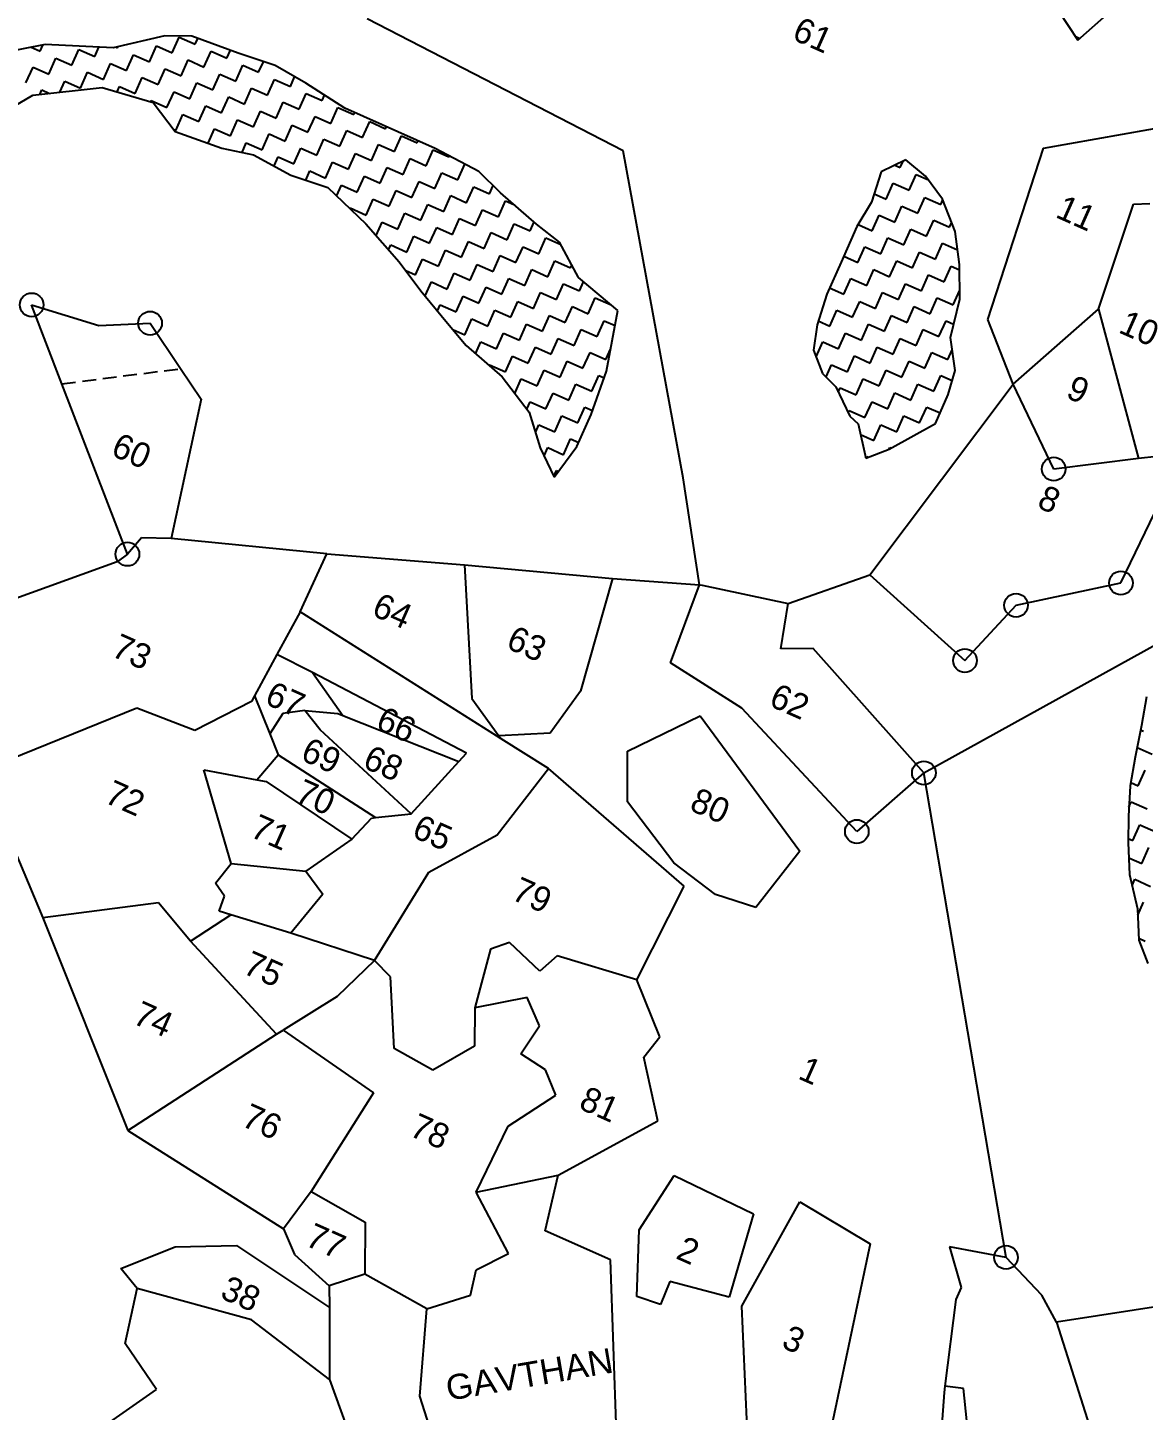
# Model space of a CAD drawing. Header units: metres. Extents: x 279553 to 281500, y 2029848 to 2031565.
# Drawn here: x 280305 to 280711, y 2030490 to 2030993 of the extents above; entities that cross this region are included whole.
import ezdxf
from ezdxf.enums import TextEntityAlignment as Align

# ---------------------------------------------------------------- set-up
doc = ezdxf.new("R2010")
doc.units = ezdxf.units.M
doc.header["$MEASUREMENT"] = 0
doc.linetypes.add('DASHED', pattern=[0.75, 0.5, -0.25])
for name, color, linetype in [('POLY_HATCH', 12, 'Continuous'), ('POLY_PARCEL', 6, 'Continuous'), ('POLY_SUBPARCEL', 6, 'DASHED'), ('TEXT_MAPIN', 7, 'Continuous'), ('TEXT_PARCEL', 7, 'Continuous')]:
    doc.layers.add(name, color=color, linetype=linetype)
doc.styles.get("Standard").update_dxf_attribs({"font": 'arial.ttf'})
doc.styles.add('TEXT_MAP', font='', dxfattribs={"height": 2.5})
doc.styles.get('TEXT_MAP').set_extended_font_data('Kruti Dev 050')

msp = doc.modelspace()

# ---------------------------------------------------------------- linework, layer by layer
for centre in [(280306.58, 2030892.42), (280349.7, 2030885.74), (280678.61, 2030832.67), (280341.45, 2030801.68), (280703.07, 2030791.17), (280664.89, 2030783.05), (280646.29, 2030762.92), (280631.34, 2030722.03), (280606.94, 2030700.68), (280661.24, 2030545.65)]:
    msp.add_circle(centre, 4.3)
at = {"layer": 'POLY_HATCH'}
for p, q in [((280670.66, 2031014.4), (280687.36, 2030988.73)), ((280687.36, 2030988.73), (280698.96, 2030999.02)), ((280311.52, 2030987.2), (280296.14, 2030984.21)), ((280336.29, 2030986.03), (280311.52, 2030987.2)), ((280355.06, 2030990.33), (280336.29, 2030986.03)), ((280364.84, 2030990.19), (280355.06, 2030990.33)), ((280381.79, 2030984.07), (280364.84, 2030990.19)), ((280395.22, 2030979.51), (280381.79, 2030984.07)), ((280406.43, 2030973.12), (280395.22, 2030979.51)), ((280307.06, 2030968.74), (280332.22, 2030971.6)), ((280332.22, 2030971.6), (280350.86, 2030966.13)), ((280420.64, 2030964), (280406.43, 2030973.12)), ((280297.54, 2030963.14), (280307.06, 2030968.74)), ((280350.86, 2030966.13), (280358.82, 2030955.57)), ((280453.5, 2030949.4), (280420.64, 2030964)), ((280358.82, 2030955.57), (280375.77, 2030949.45)), ((280375.77, 2030949.45), (280387.37, 2030947.1)), ((280387.37, 2030947.1), (280400.93, 2030939.67)), ((280469.4, 2030940.93), (280453.5, 2030949.4)), ((280477.23, 2030933.24), (280469.4, 2030940.93)), ((280615.81, 2030940.85), (280612.3, 2030929.78)), ((280624.81, 2030945.28), (280615.81, 2030940.85)), ((280631.98, 2030939.29), (280624.81, 2030945.28)), ((280400.93, 2030939.67), (280414.36, 2030935.11)), ((280638.11, 2030930.95), (280631.98, 2030939.29)), ((280414.36, 2030935.11), (280428.18, 2030921.94)), ((280490.4, 2030921.77), (280477.23, 2030933.24)), ((280642.68, 2030919.09), (280638.11, 2030930.95)), ((280612.3, 2030929.78), (280606.96, 2030920.92)), ((280428.18, 2030921.94), (280440.31, 2030908.13)), ((280498.75, 2030915.25), (280490.4, 2030921.77)), ((280606.96, 2030920.92), (280601.22, 2030908.02)), ((280644.37, 2030907.1), (280642.68, 2030919.09)), ((280505.66, 2030902.35), (280498.75, 2030915.25)), ((280440.31, 2030908.13), (280448.27, 2030897.57)), ((280601.22, 2030908.02), (280596.01, 2030896.29)), ((280644.38, 2030894.46), (280644.37, 2030907.1)), ((280520, 2030890.36), (280505.66, 2030902.35)), ((280448.27, 2030897.57), (280457.4, 2030886.5)), ((280596.01, 2030896.29), (280592.5, 2030885.21)), ((280640.99, 2030880.52), (280644.38, 2030894.46)), ((280457.4, 2030886.5), (280464.7, 2030877.63)), ((280515.84, 2030868.34), (280520, 2030890.36)), ((280592.5, 2030885.21), (280591.2, 2030875.96)), ((280642.69, 2030868.53), (280640.99, 2030880.52)), ((280464.7, 2030877.63), (280477.87, 2030866.17)), ((280591.2, 2030875.96), (280594.46, 2030867.49)), ((280477.87, 2030866.17), (280487.65, 2030853.39)), ((280510.24, 2030852.57), (280515.84, 2030868.34)), ((280594.46, 2030867.49), (280599.28, 2030862.54)), ((280640.22, 2030859.8), (280642.69, 2030868.53)), ((280599.28, 2030862.54), (280604.37, 2030851.85)), ((280635.53, 2030849.24), (280640.22, 2030859.8)), ((280487.65, 2030853.39), (280491.7, 2030840.36)), ((280505.03, 2030840.84), (280510.24, 2030852.57)), ((280604.37, 2030851.85), (280607.37, 2030849.11)), ((280607.37, 2030849.11), (280610.24, 2030836.6)), ((280618.71, 2030839.86), (280635.53, 2030849.24)), ((280491.7, 2030840.36), (280496.78, 2030829.68)), ((280496.78, 2030829.68), (280505.03, 2030840.84)), ((280610.24, 2030836.6), (280618.71, 2030839.86)), ((280712.44, 2030749.73), (280710.61, 2030739.3)), ((280710.61, 2030739.3), (280708.27, 2030727.7)), ((280708.27, 2030727.7), (280706.45, 2030717.28)), ((280706.45, 2030717.28), (280705.8, 2030706.33)), ((280705.8, 2030706.33), (280705.67, 2030696.56)), ((280705.67, 2030696.56), (280706.2, 2030685.09)), ((280706.2, 2030685.09), (280709.07, 2030672.58)), ((280709.07, 2030672.58), (280709.6, 2030661.11)), ((280709.6, 2030661.11), (280712.86, 2030652.64))]:
    msp.add_line(p, q, dxfattribs=at)
at = {"layer": 'POLY_HATCH', "linetype": 'Continuous'}
for p, q in [((280306.42, 2030986.21), (280309.65, 2030984.78)), ((280309.65, 2030984.78), (280310.65, 2030987.03)), ((280329.54, 2030982.85), (280331.06, 2030986.28)), ((280337.39, 2030986.28), (280337.88, 2030986.06)), ((280337.88, 2030986.06), (280338.04, 2030986.43)), ((280349.43, 2030980.93), (280351.99, 2030986.7)), ((280351.99, 2030986.7), (280357.76, 2030984.14)), ((280357.76, 2030984.14), (280360.33, 2030989.91)), ((280360.33, 2030989.91), (280366.1, 2030987.35)), ((280366.1, 2030987.35), (280367.02, 2030989.41)), ((280686.37, 2030990.25), (280688.17, 2030989.45)), ((280312.86, 2030976.44), (280315.42, 2030982.21)), ((280315.42, 2030982.21), (280321.2, 2030979.64)), ((280321.2, 2030979.64), (280323.76, 2030985.42)), ((280323.76, 2030985.42), (280329.54, 2030982.85)), ((280341.09, 2030977.72), (280343.65, 2030983.5)), ((280343.65, 2030983.5), (280349.43, 2030980.93)), ((280360.97, 2030975.8), (280363.54, 2030981.57)), ((280363.54, 2030981.57), (280369.31, 2030979.01)), ((280369.31, 2030979.01), (280371.88, 2030984.78)), ((280371.88, 2030984.78), (280377.65, 2030982.22)), ((280377.65, 2030982.22), (280378.93, 2030985.1)), ((280304.52, 2030973.23), (280307.08, 2030979)), ((280307.08, 2030979), (280312.86, 2030976.44)), ((280324.41, 2030971.3), (280326.97, 2030977.08)), ((280326.97, 2030977.08), (280332.75, 2030974.51)), ((280332.75, 2030974.51), (280335.31, 2030980.29)), ((280335.31, 2030980.29), (280341.09, 2030977.72)), ((280352.63, 2030972.59), (280355.2, 2030978.36)), ((280355.2, 2030978.36), (280360.97, 2030975.8)), ((280372.52, 2030970.67), (280375.09, 2030976.44)), ((280375.09, 2030976.44), (280380.86, 2030973.88)), ((280380.86, 2030973.88), (280383.43, 2030979.65)), ((280383.43, 2030979.65), (280389.2, 2030977.09)), ((280389.2, 2030977.09), (280390.93, 2030980.96)), ((280316.85, 2030969.85), (280318.63, 2030973.87)), ((280318.63, 2030973.87), (280324.41, 2030971.3)), ((280337.66, 2030970.01), (280338.52, 2030971.95)), ((280338.52, 2030971.95), (280344.29, 2030969.38)), ((280344.29, 2030969.38), (280346.86, 2030975.16)), ((280346.86, 2030975.16), (280352.63, 2030972.59)), ((280364.18, 2030967.46), (280366.75, 2030973.23)), ((280366.75, 2030973.23), (280372.52, 2030970.67)), ((280384.07, 2030965.54), (280386.64, 2030971.31)), ((280386.64, 2030971.31), (280392.41, 2030968.75)), ((280392.41, 2030968.75), (280394.98, 2030974.52)), ((280394.98, 2030974.52), (280400.75, 2030971.95)), ((280400.75, 2030971.95), (280402.31, 2030975.46)), ((280309.56, 2030969.02), (280310.29, 2030970.66)), ((280310.29, 2030970.66), (280313.07, 2030969.42)), ((280349.89, 2030966.41), (280350.07, 2030966.82)), ((280350.07, 2030966.82), (280355.84, 2030964.25)), ((280355.84, 2030964.25), (280358.41, 2030970.02)), ((280358.41, 2030970.02), (280364.18, 2030967.46)), ((280375.73, 2030962.33), (280378.3, 2030968.1)), ((280378.3, 2030968.1), (280384.07, 2030965.54)), ((280395.62, 2030960.41), (280398.19, 2030966.18)), ((280398.19, 2030966.18), (280403.96, 2030963.61)), ((280403.96, 2030963.61), (280406.53, 2030969.39)), ((280406.53, 2030969.39), (280412.3, 2030966.82)), ((280412.3, 2030966.82), (280413.17, 2030968.79)), ((280359.05, 2030955.91), (280361.62, 2030961.69)), ((280361.62, 2030961.69), (280367.39, 2030959.12)), ((280367.39, 2030959.12), (280369.96, 2030964.89)), ((280369.96, 2030964.89), (280375.73, 2030962.33)), ((280387.28, 2030957.2), (280389.85, 2030962.97)), ((280389.85, 2030962.97), (280395.62, 2030960.41)), ((280407.17, 2030955.27), (280409.73, 2030961.05)), ((280409.73, 2030961.05), (280415.51, 2030958.48)), ((280415.51, 2030958.48), (280418.07, 2030964.26)), ((280418.07, 2030964.26), (280423.85, 2030961.69)), ((280423.85, 2030961.69), (280424.17, 2030962.43)), ((280358.32, 2030956.24), (280359.05, 2030955.91)), ((280370.8, 2030951.24), (280373.17, 2030956.55)), ((280373.17, 2030956.55), (280378.94, 2030953.99)), ((280378.94, 2030953.99), (280381.51, 2030959.76)), ((280381.51, 2030959.76), (280387.28, 2030957.2)), ((280398.83, 2030952.07), (280401.39, 2030957.84)), ((280401.39, 2030957.84), (280407.17, 2030955.27)), ((280418.72, 2030950.14), (280421.28, 2030955.92)), ((280421.28, 2030955.92), (280427.06, 2030953.35)), ((280427.06, 2030953.35), (280429.62, 2030959.13)), ((280429.62, 2030959.13), (280435.4, 2030956.56)), ((280435.4, 2030956.56), (280435.72, 2030957.3)), ((280383.17, 2030947.95), (280384.71, 2030951.42)), ((280384.71, 2030951.42), (280390.49, 2030948.86)), ((280390.49, 2030948.86), (280393.05, 2030954.63)), ((280393.05, 2030954.63), (280398.83, 2030952.07)), ((280410.38, 2030946.93), (280412.94, 2030952.71)), ((280412.94, 2030952.71), (280418.72, 2030950.14)), ((280438.61, 2030948.22), (280441.17, 2030954)), ((280441.17, 2030954), (280446.95, 2030951.43)), ((280446.95, 2030951.43), (280447.27, 2030952.16)), ((280394.81, 2030943.02), (280396.26, 2030946.29)), ((280396.26, 2030946.29), (280402.04, 2030943.73)), ((280402.04, 2030943.73), (280404.6, 2030949.5)), ((280404.6, 2030949.5), (280410.38, 2030946.93)), ((280421.93, 2030941.8), (280424.49, 2030947.58)), ((280424.49, 2030947.58), (280430.27, 2030945.01)), ((280430.27, 2030945.01), (280432.83, 2030950.79)), ((280432.83, 2030950.79), (280438.61, 2030948.22)), ((280450.15, 2030943.09), (280452.72, 2030948.86)), ((280452.72, 2030948.86), (280458.49, 2030946.3)), ((280458.49, 2030946.3), (280458.65, 2030946.65)), ((280406.33, 2030937.83), (280407.81, 2030941.16)), ((280407.81, 2030941.16), (280413.59, 2030938.59)), ((280413.59, 2030938.59), (280416.15, 2030944.37)), ((280416.15, 2030944.37), (280421.93, 2030941.8)), ((280433.47, 2030936.67), (280436.04, 2030942.45)), ((280436.04, 2030942.45), (280441.81, 2030939.88)), ((280441.81, 2030939.88), (280444.38, 2030945.66)), ((280444.38, 2030945.66), (280450.15, 2030943.09)), ((280461.7, 2030937.96), (280464.24, 2030943.67)), ((280620.82, 2030943.32), (280622.73, 2030942.47)), ((280622.73, 2030942.47), (280623.75, 2030944.76)), ((280417.59, 2030932.04), (280419.36, 2030936.03)), ((280419.36, 2030936.03), (280425.13, 2030933.46)), ((280425.13, 2030933.46), (280427.7, 2030939.24)), ((280427.7, 2030939.24), (280433.47, 2030936.67)), ((280445.02, 2030931.54), (280447.59, 2030937.32)), ((280447.59, 2030937.32), (280453.36, 2030934.75)), ((280453.36, 2030934.75), (280455.93, 2030940.52)), ((280455.93, 2030940.52), (280461.7, 2030937.96)), ((280473.25, 2030932.83), (280474.59, 2030935.83)), ((280617.6, 2030930.92), (280620.17, 2030936.69)), ((280620.17, 2030936.69), (280625.94, 2030934.13)), ((280625.94, 2030934.13), (280628.51, 2030939.9)), ((280628.51, 2030939.9), (280632.99, 2030937.91)), ((280428.34, 2030925.12), (280430.91, 2030930.9)), ((280430.91, 2030930.9), (280436.68, 2030928.33)), ((280436.68, 2030928.33), (280439.25, 2030934.11)), ((280439.25, 2030934.11), (280445.02, 2030931.54)), ((280456.57, 2030926.41), (280459.14, 2030932.18)), ((280459.14, 2030932.18), (280464.91, 2030929.62)), ((280464.91, 2030929.62), (280467.48, 2030935.39)), ((280467.48, 2030935.39), (280473.25, 2030932.83)), ((280613.27, 2030932.84), (280617.6, 2030930.92)), ((280629.15, 2030925.79), (280631.72, 2030931.56)), ((280631.72, 2030931.56), (280637.49, 2030929)), ((280422.44, 2030927.41), (280422.57, 2030927.69)), ((280422.57, 2030927.69), (280428.34, 2030925.12)), ((280439.89, 2030919.99), (280442.46, 2030925.77)), ((280442.46, 2030925.77), (280448.23, 2030923.2)), ((280448.23, 2030923.2), (280450.8, 2030928.98)), ((280450.8, 2030928.98), (280456.57, 2030926.41)), ((280468.12, 2030921.28), (280470.69, 2030927.05)), ((280470.69, 2030927.05), (280476.46, 2030924.49)), ((280476.46, 2030924.49), (280479.03, 2030930.26)), ((280479.03, 2030930.26), (280482.33, 2030928.79)), ((280620.81, 2030922.58), (280623.38, 2030928.35)), ((280623.38, 2030928.35), (280629.15, 2030925.79)), ((280637.49, 2030929), (280638.22, 2030930.65)), ((280431.94, 2030917.66), (280434.12, 2030922.56)), ((280434.12, 2030922.56), (280439.89, 2030919.99)), ((280451.44, 2030914.86), (280454.01, 2030920.64)), ((280454.01, 2030920.64), (280459.78, 2030918.07)), ((280459.78, 2030918.07), (280462.35, 2030923.84)), ((280462.35, 2030923.84), (280468.12, 2030921.28)), ((280479.67, 2030916.15), (280482.23, 2030921.92)), ((280482.23, 2030921.92), (280488.01, 2030919.36)), ((280488.01, 2030919.36), (280489.45, 2030922.6)), ((280607.39, 2030921.63), (280612.47, 2030919.37)), ((280612.47, 2030919.37), (280615.04, 2030925.14)), ((280615.04, 2030925.14), (280620.81, 2030922.58)), ((280632.36, 2030917.45), (280634.93, 2030923.22)), ((280634.93, 2030923.22), (280640.7, 2030920.66)), ((280640.7, 2030920.66), (280641.43, 2030922.31)), ((280443.1, 2030911.65), (280445.67, 2030917.43)), ((280445.67, 2030917.43), (280451.44, 2030914.86)), ((280471.33, 2030912.94), (280473.89, 2030918.71)), ((280473.89, 2030918.71), (280479.67, 2030916.15)), ((280491.22, 2030911.02), (280493.78, 2030916.79)), ((280493.78, 2030916.79), (280499.21, 2030914.38)), ((280615.68, 2030911.03), (280618.25, 2030916.8)), ((280618.25, 2030916.8), (280624.02, 2030914.24)), ((280624.02, 2030914.24), (280626.59, 2030920.01)), ((280626.59, 2030920.01), (280632.36, 2030917.45)), ((280436.53, 2030912.43), (280437.33, 2030914.22)), ((280437.33, 2030914.22), (280443.1, 2030911.65)), ((280454.65, 2030906.52), (280457.21, 2030912.3)), ((280457.21, 2030912.3), (280462.99, 2030909.73)), ((280462.99, 2030909.73), (280465.55, 2030915.5)), ((280465.55, 2030915.5), (280471.33, 2030912.94)), ((280482.88, 2030907.81), (280485.44, 2030913.58)), ((280485.44, 2030913.58), (280491.22, 2030911.02)), ((280607.34, 2030907.82), (280609.91, 2030913.6)), ((280609.91, 2030913.6), (280615.68, 2030911.03)), ((280627.23, 2030905.9), (280629.79, 2030911.67)), ((280629.79, 2030911.67), (280635.57, 2030909.11)), ((280635.57, 2030909.11), (280638.13, 2030914.88)), ((280638.13, 2030914.88), (280643.62, 2030912.45)), ((280446.31, 2030903.31), (280448.87, 2030909.09)), ((280448.87, 2030909.09), (280454.65, 2030906.52)), ((280466.2, 2030901.39), (280468.76, 2030907.16)), ((280468.76, 2030907.16), (280474.54, 2030904.6)), ((280474.54, 2030904.6), (280477.1, 2030910.37)), ((280477.1, 2030910.37), (280482.88, 2030907.81)), ((280494.43, 2030902.68), (280496.99, 2030908.45)), ((280496.99, 2030908.45), (280502.77, 2030905.89)), ((280502.77, 2030905.89), (280503.22, 2030906.9)), ((280602.16, 2030910.12), (280607.34, 2030907.82)), ((280618.89, 2030902.69), (280621.45, 2030908.46)), ((280621.45, 2030908.46), (280627.23, 2030905.9)), ((280638.78, 2030900.77), (280641.34, 2030906.54)), ((280641.34, 2030906.54), (280644.37, 2030905.19)), ((280442.75, 2030904.89), (280446.31, 2030903.31)), ((280449.83, 2030895.68), (280452.08, 2030900.75)), ((280452.08, 2030900.75), (280457.86, 2030898.18)), ((280457.86, 2030898.18), (280460.42, 2030903.96)), ((280460.42, 2030903.96), (280466.2, 2030901.39)), ((280477.75, 2030896.26), (280480.31, 2030902.03)), ((280480.31, 2030902.03), (280486.09, 2030899.47)), ((280486.09, 2030899.47), (280488.65, 2030905.24)), ((280488.65, 2030905.24), (280494.43, 2030902.68)), ((280505.97, 2030897.55), (280507.45, 2030900.86)), ((280602.21, 2030896.27), (280604.77, 2030902.05)), ((280604.77, 2030902.05), (280610.55, 2030899.48)), ((280610.55, 2030899.48), (280613.11, 2030905.26)), ((280613.11, 2030905.26), (280618.89, 2030902.69)), ((280630.44, 2030897.56), (280633, 2030903.33)), ((280633, 2030903.33), (280638.78, 2030900.77)), ((280461.07, 2030889.84), (280463.63, 2030895.62)), ((280463.63, 2030895.62), (280469.41, 2030893.05)), ((280469.41, 2030893.05), (280471.97, 2030898.82)), ((280471.97, 2030898.82), (280477.75, 2030896.26)), ((280489.3, 2030891.13), (280491.86, 2030896.9)), ((280491.86, 2030896.9), (280497.63, 2030894.34)), ((280497.63, 2030894.34), (280500.2, 2030900.11)), ((280500.2, 2030900.11), (280505.97, 2030897.55)), ((280597.03, 2030898.57), (280602.21, 2030896.27)), ((280613.76, 2030891.14), (280616.32, 2030896.92)), ((280616.32, 2030896.92), (280622.1, 2030894.35)), ((280622.1, 2030894.35), (280624.66, 2030900.12)), ((280624.66, 2030900.12), (280630.44, 2030897.56)), ((280641.99, 2030892.43), (280644.38, 2030897.81)), ((280454.32, 2030890.22), (280455.29, 2030892.41)), ((280455.29, 2030892.41), (280461.07, 2030889.84)), ((280472.62, 2030884.71), (280475.18, 2030890.48)), ((280475.18, 2030890.48), (280480.96, 2030887.92)), ((280480.96, 2030887.92), (280483.52, 2030893.69)), ((280483.52, 2030893.69), (280489.3, 2030891.13)), ((280500.84, 2030886), (280503.41, 2030891.77)), ((280503.41, 2030891.77), (280509.18, 2030889.21)), ((280509.18, 2030889.21), (280511.75, 2030894.98)), ((280511.75, 2030894.98), (280517.52, 2030892.41)), ((280517.52, 2030892.41), (280517.53, 2030892.43)), ((280597.08, 2030884.72), (280599.64, 2030890.5)), ((280599.64, 2030890.5), (280605.42, 2030887.93)), ((280605.42, 2030887.93), (280607.98, 2030893.71)), ((280607.98, 2030893.71), (280613.76, 2030891.14)), ((280625.31, 2030886.01), (280627.87, 2030891.78)), ((280627.87, 2030891.78), (280633.65, 2030889.22)), ((280633.65, 2030889.22), (280636.21, 2030894.99)), ((280636.21, 2030894.99), (280641.99, 2030892.43)), ((280464.28, 2030881.5), (280466.84, 2030887.28)), ((280466.84, 2030887.28), (280472.62, 2030884.71)), ((280484.16, 2030879.58), (280486.73, 2030885.35)), ((280486.73, 2030885.35), (280492.5, 2030882.79)), ((280492.5, 2030882.79), (280495.07, 2030888.56)), ((280495.07, 2030888.56), (280500.84, 2030886)), ((280512.39, 2030880.87), (280514.96, 2030886.64)), ((280514.96, 2030886.64), (280518.96, 2030884.86)), ((280592.93, 2030886.57), (280597.08, 2030884.72)), ((280608.63, 2030879.59), (280611.19, 2030885.37)), ((280611.19, 2030885.37), (280616.97, 2030882.8)), ((280616.97, 2030882.8), (280619.53, 2030888.58)), ((280619.53, 2030888.58), (280625.31, 2030886.01)), ((280636.85, 2030880.88), (280639.42, 2030886.65)), ((280639.42, 2030886.65), (280642.19, 2030885.42)), ((280459.91, 2030883.44), (280464.28, 2030881.5)), ((280475.82, 2030876.37), (280478.39, 2030882.14)), ((280478.39, 2030882.14), (280484.16, 2030879.58)), ((280504.05, 2030877.66), (280506.62, 2030883.43)), ((280506.62, 2030883.43), (280512.39, 2030880.87)), ((280600.29, 2030876.38), (280602.85, 2030882.16)), ((280602.85, 2030882.16), (280608.63, 2030879.59)), ((280628.52, 2030877.67), (280631.08, 2030883.44)), ((280631.08, 2030883.44), (280636.85, 2030880.88)), ((280468.14, 2030874.64), (280470.05, 2030878.94)), ((280470.05, 2030878.94), (280475.82, 2030876.37)), ((280487.37, 2030871.24), (280489.94, 2030877.01)), ((280489.94, 2030877.01), (280495.71, 2030874.45)), ((280495.71, 2030874.45), (280498.28, 2030880.22)), ((280498.28, 2030880.22), (280504.05, 2030877.66)), ((280515.6, 2030872.53), (280517.39, 2030876.56)), ((280592.12, 2030873.56), (280594.51, 2030878.95)), ((280594.51, 2030878.95), (280600.29, 2030876.38)), ((280611.84, 2030871.25), (280614.4, 2030877.03)), ((280614.4, 2030877.03), (280620.18, 2030874.46)), ((280620.18, 2030874.46), (280622.74, 2030880.24)), ((280622.74, 2030880.24), (280628.52, 2030877.67)), ((280640.06, 2030872.54), (280641.63, 2030876.05)), ((280473.13, 2030870.3), (280473.26, 2030870.6)), ((280473.26, 2030870.6), (280479.03, 2030868.03)), ((280479.03, 2030868.03), (280481.6, 2030873.8)), ((280481.6, 2030873.8), (280487.37, 2030871.24)), ((280498.92, 2030866.11), (280501.49, 2030871.88)), ((280501.49, 2030871.88), (280507.26, 2030869.32)), ((280507.26, 2030869.32), (280509.83, 2030875.09)), ((280509.83, 2030875.09), (280515.6, 2030872.53)), ((280595.75, 2030866.17), (280597.72, 2030870.61)), ((280597.72, 2030870.61), (280603.5, 2030868.04)), ((280603.5, 2030868.04), (280606.06, 2030873.82)), ((280606.06, 2030873.82), (280611.84, 2030871.25)), ((280623.38, 2030866.12), (280625.95, 2030871.9)), ((280625.95, 2030871.9), (280631.72, 2030869.33)), ((280631.72, 2030869.33), (280634.29, 2030875.1)), ((280634.29, 2030875.1), (280640.06, 2030872.54)), ((280482.46, 2030860.18), (280484.81, 2030865.46)), ((280484.81, 2030865.46), (280490.58, 2030862.9)), ((280490.58, 2030862.9), (280493.15, 2030868.67)), ((280493.15, 2030868.67), (280498.92, 2030866.11)), ((280510.47, 2030860.98), (280513.04, 2030866.75)), ((280513.04, 2030866.75), (280514.97, 2030865.89)), ((280606.7, 2030859.7), (280609.27, 2030865.48)), ((280609.27, 2030865.48), (280615.04, 2030862.91)), ((280615.04, 2030862.91), (280617.61, 2030868.69)), ((280617.61, 2030868.69), (280623.38, 2030866.12)), ((280634.93, 2030860.99), (280637.5, 2030866.76)), ((280637.5, 2030866.76), (280641.67, 2030864.91)), ((280493.79, 2030854.56), (280496.36, 2030860.33)), ((280496.36, 2030860.33), (280502.13, 2030857.77)), ((280502.13, 2030857.77), (280504.7, 2030863.54)), ((280504.7, 2030863.54), (280510.47, 2030860.98)), ((280600.2, 2030860.62), (280600.93, 2030862.27)), ((280600.93, 2030862.27), (280606.7, 2030859.7)), ((280618.25, 2030854.57), (280620.82, 2030860.35)), ((280620.82, 2030860.35), (280626.59, 2030857.78)), ((280626.59, 2030857.78), (280629.16, 2030863.56)), ((280629.16, 2030863.56), (280634.93, 2030860.99)), ((280486.83, 2030854.46), (280488.02, 2030857.12)), ((280488.02, 2030857.12), (280493.79, 2030854.56)), ((280505.34, 2030849.43), (280507.9, 2030855.2)), ((280507.9, 2030855.2), (280510.73, 2030853.95)), ((280609.91, 2030851.36), (280612.48, 2030857.14)), ((280612.48, 2030857.14), (280618.25, 2030854.57)), ((280629.8, 2030849.44), (280632.37, 2030855.22)), ((280632.37, 2030855.22), (280637.22, 2030853.06)), ((280497, 2030846.22), (280499.56, 2030851.99)), ((280499.56, 2030851.99), (280505.34, 2030849.43)), ((280603.77, 2030853.11), (280604.14, 2030853.93)), ((280604.14, 2030853.93), (280609.91, 2030851.36)), ((280621.46, 2030846.23), (280624.03, 2030852.01)), ((280624.03, 2030852.01), (280629.8, 2030849.44)), ((280489.96, 2030845.95), (280491.22, 2030848.78)), ((280491.22, 2030848.78), (280497, 2030846.22)), ((280608.27, 2030845.18), (280613.12, 2030843.02)), ((280613.12, 2030843.02), (280615.69, 2030848.8)), ((280615.69, 2030848.8), (280621.46, 2030846.23)), ((280493.09, 2030837.43), (280494.43, 2030840.44)), ((280494.43, 2030840.44), (280500.21, 2030837.88)), ((280500.21, 2030837.88), (280502.77, 2030843.65)), ((280502.77, 2030843.65), (280505.7, 2030842.35)), ((280618.61, 2030839.82), (280618.9, 2030840.46)), ((280618.9, 2030840.46), (280619.39, 2030840.24)), ((280610.27, 2030836.62), (280610.56, 2030837.25)), ((280610.56, 2030837.25), (280611.19, 2030836.97)), ((280496.67, 2030829.92), (280497.64, 2030832.11)), ((280497.64, 2030832.11), (280498.35, 2030831.79)), ((280710.28, 2030737.63), (280711.29, 2030737.18)), ((280708.99, 2030731.28), (280714.5, 2030728.84)), ((280709.37, 2030717.29), (280711.93, 2030723.06)), ((280706.66, 2030718.49), (280709.37, 2030717.29)), ((280706, 2030709.71), (280706.8, 2030711.52)), ((280706.8, 2030711.52), (280712.58, 2030708.95)), ((280707.45, 2030697.4), (280710.01, 2030703.18)), ((280710.01, 2030703.18), (280715.79, 2030700.61)), ((280705.69, 2030698.18), (280707.45, 2030697.4)), ((280710.66, 2030689.06), (280713.22, 2030694.84)), ((280705.92, 2030691.16), (280710.66, 2030689.06)), ((280707.12, 2030681.09), (280708.09, 2030683.29)), ((280708.09, 2030683.29), (280713.86, 2030680.72)), ((280709.18, 2030670.18), (280711.3, 2030674.95)), ((280709.56, 2030661.89), (280711.94, 2030660.83))]:
    msp.add_line(p, q, dxfattribs=at)
at = {"layer": 'POLY_PARCEL'}
for p, q in [((280521.94, 2030948.55), (280428.73, 2030996.51)), ((280674.87, 2030949.46), (280757.88, 2030964.12)), ((280543.68, 2030829.47), (280521.94, 2030948.55)), ((280654.68, 2030887.11), (280674.87, 2030949.46)), ((280694.89, 2030890.91), (280707.66, 2030929.03)), ((280707.66, 2030929.03), (280713.62, 2030929.3)), ((280317.62, 2030863.71), (280306.58, 2030892.42)), ((280306.58, 2030892.42), (280330.99, 2030884.89)), ((280663.82, 2030863.6), (280694.89, 2030890.91)), ((280694.89, 2030890.91), (280709.51, 2030836.46)), ((280330.99, 2030884.89), (280349.7, 2030885.74)), ((280349.7, 2030885.74), (280360.82, 2030869.2)), ((280663.82, 2030863.6), (280654.68, 2030887.11)), ((280360.82, 2030869.2), (280368.26, 2030858.15)), ((280341.45, 2030801.68), (280317.62, 2030863.71)), ((280611.69, 2030794.17), (280663.82, 2030863.6)), ((280678.61, 2030832.67), (280663.82, 2030863.6)), ((280368.26, 2030858.15), (280357.31, 2030807.38)), ((280631.34, 2030722.03), (280858.26, 2030847.82)), ((280709.51, 2030836.46), (280678.61, 2030832.67)), ((280732.77, 2030839.05), (280709.51, 2030836.46)), ((280549.69, 2030790.47), (280543.68, 2030829.47)), ((280703.07, 2030791.17), (280718.94, 2030824.07)), ((280346.55, 2030807.58), (280341.45, 2030801.68)), ((280357.31, 2030807.38), (280346.55, 2030807.58)), ((280414.07, 2030801.77), (280357.31, 2030807.38)), ((280341.45, 2030801.68), (280337.66, 2030798.9)), ((280404.28, 2030780.67), (280414.07, 2030801.77)), ((280414.07, 2030801.77), (280464.16, 2030797.74)), ((280337.66, 2030798.9), (280268.54, 2030773.84)), ((280464.16, 2030797.74), (280466.79, 2030749.13)), ((280464.16, 2030797.74), (280518.03, 2030792.83)), ((280518.03, 2030792.83), (280506.39, 2030751.81)), ((280518.03, 2030792.83), (280549.69, 2030790.47)), ((280539.09, 2030762.11), (280549.69, 2030790.47)), ((280549.69, 2030790.47), (280550.66, 2030790.4)), ((280550.66, 2030790.4), (280581.98, 2030783.66)), ((280581.98, 2030783.66), (280611.69, 2030794.17)), ((280611.69, 2030794.17), (280646.29, 2030762.92)), ((280664.89, 2030783.05), (280703.07, 2030791.17)), ((280404.28, 2030780.67), (280395.86, 2030765.14)), ((280475.77, 2030735.53), (280404.28, 2030780.67)), ((280579.32, 2030767.17), (280581.98, 2030783.66)), ((280646.29, 2030762.92), (280664.89, 2030783.05)), ((280395.86, 2030765.14), (280387.68, 2030750.06)), ((280408.82, 2030758.6), (280395.86, 2030765.14)), ((280591.09, 2030767.37), (280579.32, 2030767.17)), ((280631.34, 2030722.03), (280591.09, 2030767.37)), ((280565.11, 2030745.54), (280539.09, 2030762.11)), ((280408.82, 2030758.6), (280419.86, 2030742.9)), ((280464.83, 2030729.16), (280408.82, 2030758.6)), ((280387.68, 2030750.06), (280386.55, 2030747.98)), ((280387.68, 2030750.06), (280393.25, 2030736.22)), ((280506.39, 2030751.81), (280495.26, 2030736.48)), ((280344.91, 2030745.66), (280288.19, 2030722.67)), ((280366.03, 2030737.49), (280344.91, 2030745.66)), ((280386.55, 2030747.98), (280366.03, 2030737.49)), ((280405.99, 2030744.76), (280397.99, 2030743.65)), ((280405.99, 2030744.76), (280417.99, 2030743.6)), ((280411.6, 2030737.68), (280405.99, 2030744.76)), ((280466.79, 2030749.13), (280476.65, 2030735.58)), ((280606.94, 2030700.68), (280565.11, 2030745.54)), ((280397.99, 2030743.65), (280393.25, 2030736.22)), ((280417.99, 2030743.6), (280419.86, 2030742.9)), ((280419.86, 2030742.9), (280462.06, 2030726.14)), ((280523.45, 2030729.99), (280549.93, 2030742.81)), ((280549.93, 2030742.81), (280586.21, 2030693.48)), ((280393.25, 2030736.22), (280396.31, 2030728.63)), ((280444.75, 2030707.1), (280411.6, 2030737.68)), ((280477.47, 2030734.46), (280475.77, 2030735.53)), ((280495.26, 2030736.48), (280476.65, 2030735.58)), ((280476.65, 2030735.58), (280477.47, 2030734.46)), ((280494.7, 2030723.58), (280477.47, 2030734.46)), ((280523.42, 2030711.46), (280523.45, 2030729.99)), ((280388.59, 2030719.51), (280396.31, 2030728.63)), ((280396.31, 2030728.63), (280431.78, 2030705.75)), ((280444.75, 2030707.1), (280462.06, 2030726.14)), ((280462.06, 2030726.14), (280464.83, 2030729.16)), ((280288.19, 2030722.67), (280310.64, 2030669.3)), ((280379.18, 2030688.99), (280369.25, 2030723.13)), ((280369.25, 2030723.13), (280388.59, 2030719.51)), ((280388.59, 2030719.51), (280391.98, 2030718.87)), ((280476, 2030699.47), (280494.7, 2030723.58)), ((280544.12, 2030680.77), (280494.7, 2030723.58)), ((280631.34, 2030722.03), (280606.94, 2030700.68)), ((280661.24, 2030545.65), (280631.34, 2030722.03)), ((280391.98, 2030718.87), (280423.15, 2030697.93)), ((280540.32, 2030689.29), (280523.42, 2030711.46)), ((280423.15, 2030697.93), (280430.31, 2030705.59)), ((280430.31, 2030705.59), (280431.78, 2030705.75)), ((280431.78, 2030705.75), (280444.75, 2030707.1)), ((280451.19, 2030685.89), (280476, 2030699.47)), ((280423.15, 2030697.93), (280406.36, 2030686.29)), ((280555.5, 2030677.8), (280540.32, 2030689.29)), ((280586.21, 2030693.48), (280570.2, 2030672.99)), ((280373.53, 2030681.91), (280379.18, 2030688.99)), ((280379.18, 2030688.99), (280406.36, 2030686.29)), ((280406.36, 2030686.29), (280412.63, 2030677.88)), ((280431.34, 2030653.77), (280451.19, 2030685.89)), ((280376.82, 2030677.11), (280373.53, 2030681.91)), ((280526.9, 2030646.71), (280544.12, 2030680.77)), ((280352.72, 2030674.75), (280310.64, 2030669.3)), ((280364.46, 2030660.77), (280352.72, 2030674.75)), ((280374.85, 2030671.73), (280376.82, 2030677.11)), ((280412.63, 2030677.88), (280400.92, 2030663.68)), ((280570.2, 2030672.99), (280555.5, 2030677.8)), ((280310.64, 2030669.3), (280341.61, 2030591.8)), ((280364.46, 2030660.77), (280379.09, 2030670.42)), ((280379.09, 2030670.42), (280374.85, 2030671.73)), ((280400.92, 2030663.68), (280379.09, 2030670.42)), ((280395.71, 2030626.87), (280364.46, 2030660.77)), ((280431.34, 2030653.77), (280400.92, 2030663.68)), ((280480.48, 2030660.24), (280473.66, 2030657.91)), ((280491.59, 2030649.89), (280480.48, 2030660.24)), ((280473.66, 2030657.91), (280467.9, 2030636.49)), ((280497.82, 2030655.46), (280491.59, 2030649.89)), ((280526.9, 2030646.71), (280497.82, 2030655.46)), ((280431.34, 2030653.77), (280417.75, 2030640.57)), ((280437.23, 2030647.77), (280431.34, 2030653.77)), ((280438.59, 2030621.72), (280437.23, 2030647.77)), ((280535.19, 2030625.93), (280526.9, 2030646.71)), ((280417.75, 2030640.57), (280398.17, 2030628.42)), ((280486.9, 2030640.29), (280467.9, 2030636.49)), ((280491.48, 2030629.92), (280486.9, 2030640.29)), ((280467.9, 2030636.49), (280467.75, 2030622.53)), ((280484.64, 2030619.71), (280491.48, 2030629.92)), ((280341.61, 2030591.8), (280395.71, 2030626.87)), ((280395.71, 2030626.87), (280398.17, 2030628.42)), ((280398.17, 2030628.42), (280430.97, 2030605.5)), ((280529.39, 2030618.5), (280535.19, 2030625.93)), ((280452.61, 2030613.82), (280438.59, 2030621.72)), ((280467.75, 2030622.53), (280452.61, 2030613.82)), ((280493.57, 2030613.97), (280484.64, 2030619.71)), ((280497.41, 2030604.76), (280493.57, 2030613.97)), ((280534.54, 2030595.35), (280529.39, 2030618.5)), ((280430.97, 2030605.5), (280408.37, 2030569.67)), ((280480.01, 2030593.41), (280497.41, 2030604.76)), ((280468.41, 2030569.41), (280480.01, 2030593.41)), ((280498.23, 2030575.62), (280534.54, 2030595.35)), ((280341.61, 2030591.8), (280398.29, 2030555.99)), ((280468.41, 2030569.41), (280498.23, 2030575.62)), ((280493.51, 2030555.31), (280498.23, 2030575.62)), ((280527.75, 2030555.63), (280540.43, 2030575.44)), ((280540.43, 2030575.44), (280569.29, 2030561.56)), ((280408.37, 2030569.67), (280398.29, 2030555.99)), ((280408.37, 2030569.67), (280428, 2030558.44)), ((280480.19, 2030547.07), (280468.41, 2030569.41)), ((280977.09, 2030568.22), (280679.57, 2030522.08)), ((280565.03, 2030527.85), (280586.24, 2030565.87)), ((280586.24, 2030565.87), (280611.83, 2030550.62)), ((280428, 2030558.44), (280427.87, 2030539.59)), ((280569.29, 2030561.56), (280560.47, 2030531.17)), ((280398.29, 2030555.99), (280402.26, 2030546.74)), ((280517.3, 2030544.74), (280493.51, 2030555.31)), ((280526.91, 2030531.41), (280527.75, 2030555.63)), ((280339.03, 2030541.58), (280358.82, 2030549.47)), ((280358.82, 2030549.47), (280381.16, 2030549.97)), ((280381.16, 2030549.97), (280415.05, 2030527.4)), ((280611.83, 2030550.62), (280592.48, 2030459.41)), ((280661.24, 2030545.65), (280640.66, 2030549.45)), ((280640.66, 2030549.45), (280644.87, 2030534.64)), ((280402.26, 2030546.74), (280414.84, 2030535.24)), ((280468.34, 2030541.08), (280480.19, 2030547.07)), ((280519.48, 2030481.66), (280517.3, 2030544.74)), ((280674.33, 2030531.91), (280661.24, 2030545.65)), ((280345, 2030534.34), (280339.03, 2030541.58)), ((280427.87, 2030539.59), (280414.84, 2030535.24)), ((280450.38, 2030526.95), (280427.87, 2030539.59)), ((280466.37, 2030531.94), (280468.34, 2030541.08)), ((280340.64, 2030514.27), (280345, 2030534.34)), ((280386.66, 2030522.92), (280345, 2030534.34)), ((280414.84, 2030535.24), (280415.05, 2030527.4)), ((280538.84, 2030536.9), (280535.52, 2030528.45)), ((280560.47, 2030531.17), (280538.84, 2030536.9)), ((280644.87, 2030534.64), (280642.95, 2030530.32)), ((280450.38, 2030526.95), (280466.37, 2030531.94)), ((280535.52, 2030528.45), (280526.91, 2030531.41)), ((280642.95, 2030530.32), (280638.98, 2030498.79)), ((280679.57, 2030522.08), (280674.33, 2030531.91)), ((280414.97, 2030501.16), (280386.66, 2030522.92)), ((280415.05, 2030527.4), (280414.97, 2030501.16)), ((280447.91, 2030495.1), (280450.38, 2030526.95)), ((280567.62, 2030470.58), (280565.03, 2030527.85)), ((280679.57, 2030522.08), (280693.21, 2030479.19)), ((280351.99, 2030497.55), (280340.64, 2030514.27)), ((280414.97, 2030501.16), (280426.36, 2030470.06)), ((280638.98, 2030498.79), (280638.68, 2030496.42)), ((280645.73, 2030497.92), (280638.98, 2030498.79)), ((280646.98, 2030486.15), (280645.73, 2030497.92)), ((280333.79, 2030484.78), (280351.99, 2030497.55)), ((280459.89, 2030457.25), (280447.91, 2030495.1)), ((280638.68, 2030496.42), (280635.97, 2030459.24))]:
    msp.add_line(p, q, dxfattribs=at)
at = {"layer": 'POLY_SUBPARCEL', "ltscale": 10}
msp.add_line((280317.62, 2030863.71), (280360.82, 2030869.2), dxfattribs=at)

# ---------------------------------------------------------------- texts
at = {"layer": 'TEXT_MAPIN'}
msp.add_text('GAVTHAN', height=9.099, rotation=9.7185, dxfattribs=at).set_placement((280458.23, 2030493.43))
at = {"layer": 'TEXT_PARCEL', "style": 'TEXT_MAP'}
for s, height, p in [('61', 9.099, (280590.97, 2030990.69)), ('11', 9.099, (280686.88, 2030925.89)), ('10', 9.099, (280709.82, 2030883.95)), ('9', 9.1, (280687.55, 2030861.64)), ('60', 9.099, (280343.02, 2030839.29)), ('8', 9.1, (280677.05, 2030821.67)), ('64', 9.099, (280437.95, 2030781.04)), ('63', 9.099, (280486.87, 2030769.09)), ('73', 9.099, (280343.18, 2030766.17)), ('67', 9.099, (280399, 2030748.8)), ('62', 9.099, (280582.56, 2030748.07)), ('66', 9.099, (280439.39, 2030739.66)), ('69', 9.099, (280412.07, 2030728.37)), ('68', 9.099, (280434.67, 2030725.6)), ('72', 9.099, (280340.71, 2030712.94)), ('70', 9.099, (280409.98, 2030713.23)), ('80', 9.099, (280553.62, 2030710.1)), ('71', 9.099, (280393.71, 2030700.43)), ('65', 9.099, (280452.58, 2030700.34)), ('79', 9.099, (280488.81, 2030677.59)), ('75', 9.099, (280391.01, 2030650.64)), ('74', 9.099, (280350.95, 2030632.43)), ('1', 9.1, (280590.08, 2030613.68)), ('81', 9.099, (280513.32, 2030601.42)), ('76', 9.099, (280390.53, 2030595.13)), ('78', 9.099, (280451.67, 2030591.57)), ('77', 9.099, (280413.76, 2030551.59)), ('2', 9.1, (280545.63, 2030548.27)), ('38', 9.099, (280382.78, 2030532.46)), ('3', 9.1, (280584.02, 2030515.85))]:
    msp.add_text(s, height=height, rotation=336.0439, dxfattribs=at).set_placement(p, align=Align.MIDDLE)

doc.saveas('drawing.dxf')
